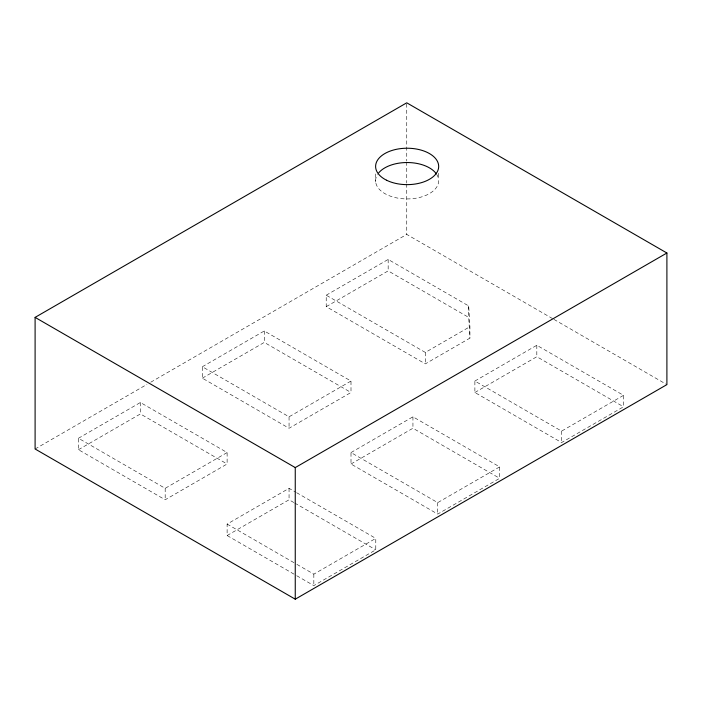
<?xml version="1.0" encoding="UTF-8"?>
<svg xmlns="http://www.w3.org/2000/svg" width="702" height="702" viewBox="0 0 702 702"><rect width="100%" height="100%" fill="white"/><g stroke="black" fill="none" stroke-linecap="round" stroke-linejoin="round"><path stroke-width="0.53" stroke-dasharray="3.51 2.63" d="M35.1 448.99L146.972 384.398M150.763 382.204L406.748 234.415L552.965 318.84M78.457 438.259L140.4 402.5L227.115 452.562L227.115 464.004L165.181 499.771L78.457 449.701L78.457 438.259L165.181 488.329L227.115 452.562M202.343 366.734L264.285 330.975L351 381.037L351 392.488L289.057 428.246L202.343 378.176L202.343 366.734L289.057 416.804L351 381.037M326.219 295.217L388.162 259.45L468.69 305.94L469.928 326.684L469.928 338.127L425.333 363.873L326.219 306.66L326.219 295.217L425.333 352.43L469.928 326.684M78.457 449.701L140.4 413.943L227.115 464.004M202.343 378.176L264.285 342.418L351 392.488M326.219 306.66L388.162 270.893L468.69 317.383L469.928 338.127M294.041 574.166L227.115 535.529L227.115 524.087L289.057 488.329L295.656 492.137M351 452.562L412.943 416.804L499.657 466.865L499.657 478.308L437.715 514.075L351 464.004L351 452.562L437.715 502.632L499.657 466.865M474.885 381.037L536.819 345.279L623.543 395.349L623.543 406.791L561.6 442.55L474.885 392.488L474.885 381.037L561.6 431.107L623.543 395.349M227.115 535.529L289.057 499.771L293.769 502.492M351 464.004L412.943 428.246L499.657 478.308M474.885 392.488L536.819 356.721L623.543 406.791M296.867 564.355L313.838 574.148L375.781 538.39L375.781 549.833L313.838 585.6L294.98 574.71M553.913 319.384L666.9 384.617M296.604 492.681L375.781 538.39M294.717 503.036L375.781 549.833M227.115 524.087L295.928 563.811M561.6 431.107L561.6 442.55M536.819 345.279L536.819 356.721M468.69 305.94L468.69 317.383M438.592 173.245L438.592 179.37M437.715 502.632L437.715 514.075M425.333 352.43L425.333 363.873M412.943 416.804L412.943 428.246M406.748 103.914L406.748 160.942M406.748 162.039L406.748 182.871M406.748 183.968L406.748 234.415M388.162 259.45L388.162 270.893M375.693 173.92L375.693 182.099M313.838 574.148L313.838 585.6M289.057 416.804L289.057 428.246M289.057 488.329L289.057 499.771M264.285 330.975L264.285 342.418M165.181 488.329L165.181 499.771M140.4 402.5L140.4 413.943M436.907 174.719A31.537 18.208 0 0 1 407.02 198.938A31.537 18.208 0 0 1 377.457 174.587"/><path stroke-width="1.05" d="M35.1 317.383L406.748 102.817L666.9 253.01L666.9 384.617L295.252 599.183L35.1 448.99L35.1 317.383L295.252 467.585L666.9 253.01M295.252 467.585L295.252 599.183M378.729 172.832A31.537 18.208 0 0 1 408.222 162.539A31.537 18.208 0 0 1 436.425 173.982M386.574 180.23A31.537 18.208 0 0 0 438.127 169.814A31.537 18.208 0 0 0 396.727 149.245A31.537 18.208 0 0 0 386.574 180.23"/></g></svg>
